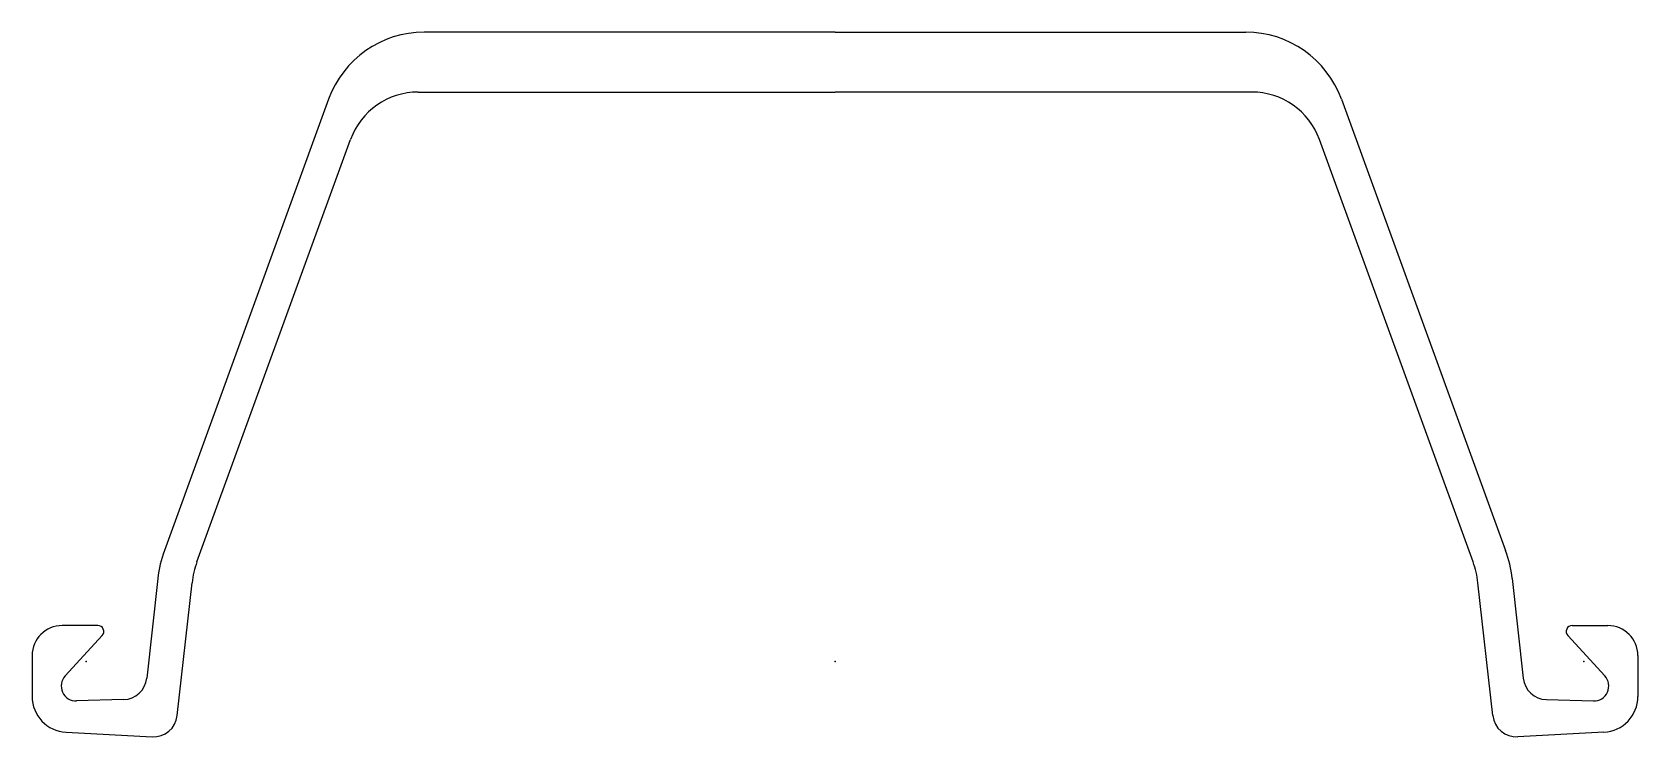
# Model space of a CAD drawing. Extents: x -18 to 518, y -25 to 210.
import ezdxf

# ---------------------------------------------------------------- set-up
doc = ezdxf.new("R2010")
doc.units = 0
doc.header["$MEASUREMENT"] = 0
doc.layers.get('0').update_dxf_attribs({"color": 5, "linetype": 'CONTINUOUS'})

msp = doc.modelspace()

# ---------------------------------------------------------------- linework, layer by layer
at = {"linetype": 'Continuous'}
for p, q in [((250, 210), (112.90765, 210)), ((250, 210), (387.09235, 210)), ((80.95783, 187.62793), (26.13831, 37.00155)), ((110.86559, 190), (250, 190)), ((389.1344, 190), (250, 190)), ((419.04218, 187.62793), (473.86169, 37.00155)), ((37.00813, 33.23461), (88.31269, 174.20772)), ((462.99188, 33.23461), (411.68732, 174.20772)), ((23.97099, 27.73889), (20.26797, -5.5883)), ((476.02902, 27.73889), (479.73203, -5.5883)), ((30.45465, -18.02487), (35.38307, 26.29086)), ((469.54535, -18.02487), (464.61694, 26.29086)), ((3.93709, 12), (-8, 12)), ((496.0629, 12), (508, 12)), ((-6.95445, -4.76972), (5.4078, 8.64464)), ((506.95444, -4.76972), (494.59219, 8.64464)), ((-18, 2), (-18, -11.62062)), ((518, 2), (518, -11.62062)), ((12.54868, -12.70149), (-3.1328, -13.15602)), ((487.45132, -12.70149), (503.13281, -13.15602)), ((-6.63665, -23.60372), (22.07924, -25.12937)), ((506.63666, -23.60372), (477.92075, -25.12937))]:
    msp.add_line(p, q, dxfattribs=at)
for centre, radius, start, end in [((112.90765, 176), 34, 90, 160.00135), ((387.09235, 176), 34, 19.99864, 90), ((110.86559, 166), 24, 90, 160.00195), ((389.1344, 166), 24, 19.99804, 90), ((63.72634, 23.32163), 40, 160.00134, 173.65981), ((65.19926, 22.97497), 30, 160.00196, 173.65413), ((434.80075, 22.97497), 30, 6.34586, 19.99804), ((436.27365, 23.32163), 40, 6.34019, 19.99865), ((-8, 2), 10, 90, 180), ((3.93709, 10), 2, 317.33731, 90), ((496.0629, 10), 2, 90, 222.66286), ((508, 2), 10, 0, 90), ((-3.27767, -8.15812), 5, 137.33731, 271.66028), ((503.27768, -8.15812), 5, 268.33971, 42.66286), ((12.3169, -4.70485), 8, 271.66028, 353.65981), ((487.68311, -4.70485), 8, 186.34018, 268.33976), ((-6, -11.62062), 12, 180, 266.9588), ((506, -11.62062), 12, 273.04124, 0), ((22.50367, -17.14063), 8, 266.9588, 353.65414), ((477.49634, -17.14063), 8, 186.34586, 273.04103)]:
    msp.add_arc(centre, radius, start, end, dxfattribs=at)
for p in [(0, 0), (250, 0), (500, 0)]:
    msp.add_point(p, dxfattribs=at)

doc.saveas('drawing.dxf')
